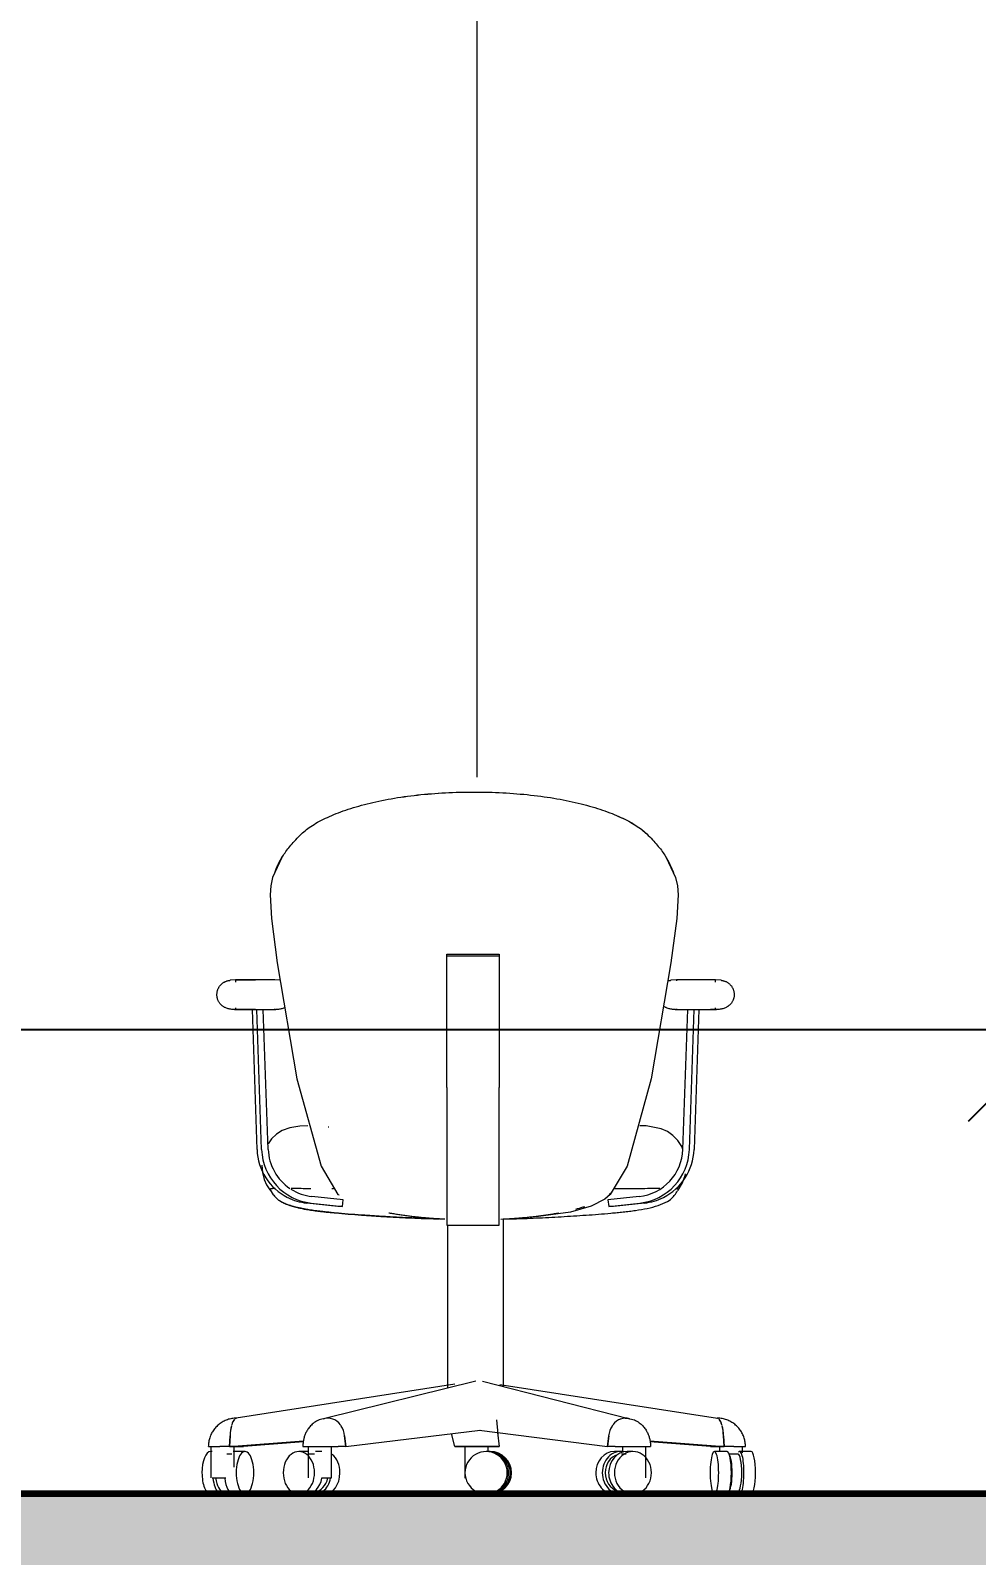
# Model space of a CAD drawing. Header units: millimetres. Extents: x -35190 to 411743, y -233114 to 23872.
# Drawn here: x 116053 to 117215, y -216611 to -214736 of the extents above; entities that cross this region are included whole.
import ezdxf

# ---------------------------------------------------------------- set-up
doc = ezdxf.new("R2010")
doc.units = ezdxf.units.MM
doc.linetypes.add('Centre', pattern=[31.75, 6.35, -4.7625, 15.875, -4.7625])
for name, color, linetype, lineweight in [('A-ANNO-DIMS', 211, 'Continuous', 9), ('A-DETL-GENF', 92, 'Continuous', 18), ('A-DETL-THIN', 151, 'Continuous', 18), ('A-FLOR-LEVL', 51, 'Continuous', 18), ('A-WALL', 113, 'Continuous', 18), ('G-IMPT', 8, 'Continuous', 18), ('I-FURN', 30, 'Continuous', 18)]:
    doc.layers.add(name, color=color, linetype=linetype, lineweight=lineweight)
doc.styles.add('Arial_3', font='arial.ttf', dxfattribs={"width": 0.8, "height": 375})
doc.dimstyles.new('main_4_5mm', dxfattribs={"dimscale": 304.8, "dimtxt": 382.597275, "dimasz": 0.738189, "dimexe": 0.590551, "dimexo": 0.0625, "dimgap": 0.024606, "dimtad": 1, "dimdec": 0, "dimzin": 0, "dimdsep": 46, "dimtxsty": 'Arial_3', "dimblk1": 'OBLIQUE', "dimblk2": 'OBLIQUE', "dimsah": 1, "dimcen": 0.09, "dimdle": 0.590551, "dimazin": 0, "dimtfac": 1, "dimtdec": 4, "dimtix": 1, "dimtmove": 0, "dimatfit": 3, "dimfxl": 0.590551, "dimfxlon": 1, "dimtvp": 1, "dimtolj": 1, "dimtzin": 0, "dimarcsym": 2})

# ---------------------------------------------------------------- blocks, each defined once
blk = doc.blocks.new('Steelcase Turnstone - A La Carte - Seating - Task Chair - Modified Round Back-554149-Section 3')
at = {"layer": 'G-IMPT'}
for p in [(-1237.6, 4568.9), (-1238.2, 4568.4)]:
    blk.add_line(p, (-1238.6, 4568), dxfattribs=at)
at = {"layer": 'G-IMPT', "flags": 128}
for points in [[(-1640.6, 4982.8), (-1652.1, 4958.1), (-1654.3, 4948), (-1655.2, 4936.8), (-1653.6, 4907.6), (-1646.4, 4853.1), (-1622.2, 4710.4), (-1592.4, 4603.3), (-1571.8, 4568.2), (-1570.3, 4568)], [(-1168.3, 4982.8), (-1156.8, 4958.1), (-1154.6, 4948), (-1153.7, 4936.8), (-1155.3, 4907.6), (-1162.5, 4853.1), (-1186.7, 4710.4), (-1216.5, 4603.3), (-1237.1, 4568.2), (-1243.9, 4562.4), (-1260.4, 4553.9), (-1286.1, 4546.7), (-1325.1, 4541.2), (-1346.8, 4539.2)]]:
    blk.add_lwpolyline(points, dxfattribs=at)
at = {"layer": 'G-IMPT'}
for points, knots in [([(-1616.7, 5011.6), (-1613, 5015.2), (-1603.9, 5022.3), (-1585.4, 5032.2), (-1562.8, 5041.2), (-1536.4, 5049), (-1506.7, 5055.3), (-1463.5, 5061.4), (-1416.3, 5063.8), (-1369.1, 5062.6), (-1334.6, 5059.8), (-1302.2, 5055.3), (-1272.5, 5049), (-1246.1, 5041.2), (-1223.5, 5032.2), (-1205, 5022.3), (-1195.9, 5015.2), (-1192.2, 5011.6)], [0, 0, 0, 0, 0.0625, 0.125, 0.1875, 0.25, 0.3125, 0.375, 0.5, 0.5625, 0.625, 0.6875, 0.75, 0.8125, 0.875, 0.9375, 1, 1, 1, 1]), ([(-1616.7, 5011.6), (-1613, 5015.2), (-1603.9, 5022.3), (-1585.4, 5032.2), (-1562.8, 5041.2), (-1536.4, 5049), (-1506.7, 5055.3), (-1474.3, 5059.8), (-1439.8, 5062.6), (-1404.5, 5063.5), (-1369.1, 5062.6), (-1334.6, 5059.8), (-1302.2, 5055.3), (-1272.5, 5049), (-1246.1, 5041.2), (-1215.9, 5029.2), (-1199.6, 5018.8), (-1192.2, 5011.6)], [0, 0, 0, 0, 0.0625, 0.125, 0.1875, 0.25, 0.3125, 0.375, 0.4375, 0.5, 0.5625, 0.625, 0.6875, 0.75, 0.8125, 0.875, 1, 1, 1, 1]), ([(-1649.4, 4963.8), (-1648.8, 4965.5), (-1647.6, 4968.9), (-1644.5, 4976), (-1639.3, 4985.4), (-1630.2, 4997.7), (-1621.7, 5006.8), (-1616.7, 5011.6)], [0.8333333, 0.8333333, 0.8333333, 0.8333333, 0.8541667, 0.875, 0.9166667, 0.9583333, 1, 1, 1, 1]), ([(-1440.3, 4537.8), (-1443, 4537.9), (-1450.1, 4538.3), (-1460.2, 4539), (-1468.3, 4539.8), (-1474.3, 4540.4), (-1478.6, 4540.9), (-1482.2, 4541.3), (-1485.1, 4541.7), (-1488.2, 4542.1), (-1492.2, 4542.6), (-1497.1, 4543.4), (-1502.8, 4544.3), (-1506.9, 4545.1), (-1509.1, 4545.5), (-1509.4, 4545.5)], [0.5433549, 0.5433549, 0.5433549, 0.5433549, 0.5535714, 0.5714286, 0.5892857, 0.6071429, 0.625, 0.6339286, 0.6428571, 0.6517857, 0.6607143, 0.6785714, 0.6964286, 0.7142857, 0.7177775, 0.7177775, 0.7177775, 0.7177775]), ([(-1440.3, 4537.8), (-1443, 4537.9), (-1450.1, 4538.3), (-1460.2, 4539), (-1468.3, 4539.8), (-1474.3, 4540.4), (-1478.6, 4540.9), (-1482.2, 4541.3), (-1485.1, 4541.7), (-1488.2, 4542.1), (-1492.2, 4542.6), (-1497.1, 4543.4), (-1502.8, 4544.3), (-1506.9, 4545.1), (-1509.1, 4545.5), (-1509.4, 4545.5)], [0.5433549, 0.5433549, 0.5433549, 0.5433549, 0.5535714, 0.5714286, 0.5892857, 0.6071429, 0.625, 0.6339286, 0.6428571, 0.6517857, 0.6607143, 0.6785714, 0.6964286, 0.7142857, 0.7177775, 0.7177775, 0.7177775, 0.7177775]), ([(-1300.5, 4545.3), (-1302.4, 4545), (-1306.1, 4544.3), (-1311.8, 4543.4), (-1316.8, 4542.6), (-1320.7, 4542.1), (-1323.8, 4541.7), (-1326.8, 4541.3), (-1330.3, 4540.9), (-1334.6, 4540.4), (-1340.6, 4539.8), (-1348.7, 4539), (-1359.5, 4538.2), (-1367.7, 4537.8), (-1371.4, 4537.6)], [0.2857143, 0.2857143, 0.2857143, 0.2857143, 0.3035714, 0.3214286, 0.3392857, 0.3482143, 0.3571429, 0.3660714, 0.375, 0.3928571, 0.4107143, 0.4285714, 0.4464286, 0.4601482, 0.4601482, 0.4601482, 0.4601482]), ([(-1300.5, 4545.3), (-1302.4, 4545), (-1306.1, 4544.3), (-1311.8, 4543.4), (-1316.8, 4542.6), (-1320.7, 4542.1), (-1323.8, 4541.7), (-1326.8, 4541.3), (-1330.3, 4540.9), (-1334.6, 4540.4), (-1340.6, 4539.8), (-1348.7, 4539), (-1359.5, 4538.2), (-1367.7, 4537.8), (-1371.4, 4537.6)], [0.2857143, 0.2857143, 0.2857143, 0.2857143, 0.3035714, 0.3214286, 0.3392857, 0.3482143, 0.3571429, 0.3660714, 0.375, 0.3928571, 0.4107143, 0.4285714, 0.4464286, 0.4601482, 0.4601482, 0.4601482, 0.4601482]), ([(-1268.6, 4553.2), (-1269.3, 4553), (-1273, 4551.8), (-1276.8, 4550.8), (-1280, 4549.9)], [0.16905455, 0.16905455, 0.16905455, 0.16905455, 0.17857143, 0.21428571, 0.21428571, 0.21428571, 0.21428571]), ([(-1268.6, 4553.2), (-1269.3, 4553), (-1273, 4551.8), (-1276.8, 4550.8), (-1280, 4549.9)], [0.16905455, 0.16905455, 0.16905455, 0.16905455, 0.17857143, 0.21428571, 0.21428571, 0.21428571, 0.21428571])]:
    blk.add_open_spline(points, degree=3, knots=knots, dxfattribs=at)
for points in [[(-1649.4, 4963.8), (-1648.3, 4967.2), (-1645.6, 4974.1), (-1639.3, 4985.4), (-1630.2, 4997.7), (-1621.7, 5006.8), (-1616.7, 5011.6)], [(-1192.2, 5011.6), (-1187.2, 5006.8), (-1178.8, 4997.7), (-1169.6, 4985.4), (-1163.4, 4974.1), (-1160.6, 4967.2), (-1159.5, 4963.8)], [(-1192.2, 5011.6), (-1187.2, 5006.8), (-1178.8, 4997.7), (-1169.6, 4985.4), (-1163.4, 4974.1), (-1160.6, 4967.2), (-1159.5, 4963.8)], [(-1236.7, 4570), (-1237.3, 4569.2), (-1238, 4568.5), (-1238.6, 4568)], [(-1237, 4569.6), (-1237.5, 4569), (-1238.1, 4568.4), (-1238.6, 4568)]]:
    blk.add_open_spline(points, degree=3, dxfattribs=at)
blk = doc.blocks.new('Steelcase Turnstone - A La Carte - Seating - Task Chair - Seat-554147-Section 3')
at = {"layer": 'G-IMPT'}
blk.add_line((-1583.7, 4651.5), (-1583.1, 4651.5), dxfattribs=at)
at = {"layer": 'G-IMPT', "flags": 128}
for points in [[(-1608.6, 4652.9), (-1618.8, 4652.5), (-1631, 4650.3), (-1640.2, 4646.8), (-1647.3, 4642.3), (-1653.3, 4636.6), (-1657.7, 4630.4)], [(-1147.9, 4623.8), (-1149.3, 4627.2), (-1154.1, 4634.8), (-1160.1, 4641), (-1166.8, 4645.7), (-1174.4, 4649.2), (-1193.1, 4652.8), (-1200.6, 4652.8)], [(-1665.3, 4604.2), (-1664.6, 4595.4), (-1662.4, 4586.9), (-1659.5, 4580.3), (-1655.3, 4573.9), (-1655.1, 4573.6)], [(-1153.8, 4573.6), (-1148.3, 4582.5), (-1145, 4591.8), (-1144.7, 4593.7)], [(-1655.3, 4574.2), (-1655.2, 4574), (-1654, 4572), (-1651.2, 4567.9)], [(-1653.6, 4572.8), (-1653.6, 4572.8), (-1654, 4572.9), (-1654.7, 4573.2)]]:
    blk.add_lwpolyline(points, dxfattribs=at)
at = {"layer": 'G-IMPT'}
for points, knots in [([(-1649, 4575.5), (-1649.3, 4575.5), (-1651.2, 4575.5), (-1653.4, 4575.4), (-1654.9, 4575.1), (-1655.4, 4574.6), (-1655.4, 4574), (-1655, 4573.5), (-1654.7, 4573.2), (-1654.7, 4573.2), (-1654.6, 4573.2)], [0.4472916, 0.4472916, 0.4472916, 0.4472916, 0.4615385, 0.5384615, 0.5769231, 0.6153846, 0.6538462, 0.6923077, 0.7307692, 0.7692308, 0.7692308, 0.7692308, 0.7692308]), ([(-1642.2, 4559.6), (-1642.3, 4559.7), (-1642.5, 4559.9), (-1642.9, 4560.1), (-1643.2, 4560.3), (-1643.8, 4560.7), (-1644.3, 4561.1), (-1644.7, 4561.4)], [0, 0, 0, 0, 0.125, 0.25, 0.375, 0.5, 1, 1, 1, 1]), ([(-1446.9, 4538.3), (-1448.1, 4538.3), (-1454.3, 4538.5), (-1465.6, 4538.8), (-1480.9, 4539.4), (-1496.2, 4540.1), (-1508.9, 4540.8), (-1519.2, 4541.4), (-1526.8, 4541.9), (-1534.6, 4542.4), (-1545.6, 4543.1), (-1559.5, 4544.1), (-1572.5, 4545.3), (-1581.7, 4546.2), (-1587.8, 4546.9), (-1593.1, 4547.5), (-1599.3, 4548.3), (-1605.7, 4549.2), (-1610.8, 4550.1), (-1614.5, 4550.8), (-1617.2, 4551.3), (-1619.6, 4551.8), (-1622.3, 4552.4), (-1625.1, 4553.1), (-1627.4, 4553.7), (-1629.4, 4554.3), (-1631, 4554.8), (-1632.6, 4555.3), (-1634.7, 4556.1), (-1637.2, 4557.1), (-1639.9, 4558.3), (-1641.5, 4559.2), (-1642.2, 4559.6)], [0.1157042, 0.1157042, 0.1157042, 0.1157042, 0.125, 0.1666667, 0.2083333, 0.25, 0.2916667, 0.3125, 0.3333333, 0.3541667, 0.375, 0.4166667, 0.4583333, 0.4791667, 0.5, 0.5208333, 0.5416667, 0.5833333, 0.625, 0.6458333, 0.6666667, 0.6875, 0.7083333, 0.75, 0.7916667, 0.8125, 0.8333333, 0.8541667, 0.875, 0.9166667, 0.9583333, 1, 1, 1, 1]), ([(-1641.7, 4559.6), (-1640.9, 4559.2), (-1639.2, 4558.3), (-1636.6, 4557.1), (-1634.3, 4556.1), (-1632.3, 4555.4), (-1630.8, 4554.8), (-1629.3, 4554.4), (-1627.5, 4553.8), (-1625.2, 4553.2), (-1622.4, 4552.5), (-1619.7, 4551.8), (-1617.2, 4551.3), (-1614.5, 4550.7), (-1610.9, 4550), (-1605.8, 4549.2), (-1599.5, 4548.2), (-1593.2, 4547.5), (-1587.8, 4546.9), (-1581.6, 4546.3), (-1572.3, 4545.4), (-1559.2, 4544.2), (-1545.4, 4543.2), (-1534.5, 4542.4), (-1526.8, 4541.9), (-1519.2, 4541.4), (-1509, 4540.8), (-1496.3, 4540.1), (-1480.9, 4539.4), (-1465.6, 4538.8), (-1454.3, 4538.5), (-1448.1, 4538.3), (-1447, 4538.3)], [0, 0, 0, 0, 0.0416667, 0.0833333, 0.125, 0.1458333, 0.1666667, 0.1875, 0.2083333, 0.25, 0.2916667, 0.3125, 0.3333333, 0.3541667, 0.375, 0.4166667, 0.4583333, 0.4791667, 0.5, 0.5208333, 0.5416667, 0.5833333, 0.625, 0.6458333, 0.6666667, 0.6875, 0.7083333, 0.75, 0.7916667, 0.8333333, 0.875, 0.8842665, 0.8842665, 0.8842665, 0.8842665]), ([(-1605, 4575.4), (-1606.2, 4575.4), (-1611.5, 4575.4), (-1620.2, 4575.5), (-1626.2, 4575.5), (-1629.1, 4575.5)], [0.0554914, 0.0554914, 0.0554914, 0.0554914, 0.0769231, 0.1538462, 0.2307692, 0.2307692, 0.2307692, 0.2307692]), ([(-1367.6, 4538.2), (-1359.5, 4538.3), (-1341.1, 4538.8), (-1312.8, 4540.1), (-1287.2, 4541.6), (-1266.9, 4542.9), (-1251.6, 4544), (-1239, 4545.1), (-1228.8, 4546.1), (-1221.2, 4546.8), (-1213.6, 4547.7), (-1203.5, 4549), (-1191.4, 4551.1), (-1178.2, 4554.6), (-1170.3, 4557.8), (-1166.7, 4559.7)], [0.1505805, 0.1505805, 0.1505805, 0.1505805, 0.25, 0.375, 0.5, 0.5625, 0.625, 0.6875, 0.71875, 0.75, 0.78125, 0.8125, 0.875, 0.9375, 1, 1, 1, 1]), ([(-1213.6, 4575.4), (-1215.4, 4575.4), (-1218.9, 4575.4), (-1224.2, 4575.4), (-1228.3, 4575.4), (-1230.7, 4575.4), (-1231.3, 4575.4)], [0, 0, 0, 0, 0.1666667, 0.3333333, 0.5, 0.5560851, 0.5560851, 0.5560851, 0.5560851]), ([(-1176.2, 4575.5), (-1179, 4575.5), (-1185.4, 4575.5), (-1197.6, 4575.4), (-1207.8, 4575.4), (-1213.6, 4575.4)], [0.7398378, 0.7398378, 0.7398378, 0.7398378, 0.8181818, 0.9090909, 1, 1, 1, 1])]:
    blk.add_open_spline(points, degree=3, knots=knots, dxfattribs=at)
for points in [[(-1654.2, 4572.5), (-1654.1, 4572.2), (-1653.5, 4571.3), (-1652, 4568.9), (-1649.4, 4565.7), (-1646.5, 4562.9), (-1644.7, 4561.4)], [(-1644.7, 4561.4), (-1644.2, 4561.1), (-1643.2, 4560.5), (-1642.2, 4559.9), (-1641.7, 4559.6)], [(-1577.4, 4575.4), (-1578, 4575.4), (-1578.7, 4575.4), (-1579.4, 4575.4)], [(-1166.7, 4559.7), (-1164.1, 4561.5), (-1160, 4564.9), (-1156.8, 4568.9), (-1155.2, 4571.8), (-1154.7, 4572.6), (-1154.5, 4572.8)], [(-1154.2, 4573.2), (-1154.1, 4573.2), (-1153.8, 4573.5), (-1153.4, 4574.2), (-1153.6, 4574.9), (-1154.6, 4575.3), (-1155.8, 4575.4), (-1156.5, 4575.4)]]:
    blk.add_open_spline(points, degree=3, dxfattribs=at)
blk = doc.blocks.new('Steelcase Turnstone - A La Carte - Seating - Task Chair - Modified Round Back-V23-Section 3')
at = {"layer": 'I-FURN'}
for p, q in [((34545.5, 4861.9), (34545.5, 4863.8)), ((34545.5, 4863.8), (34609.7, 4863.8)), ((34545.5, 4756.3), (34545.5, 4861.9)), ((34545.5, 4861.9), (34609.7, 4861.9)), ((34609.7, 4863.8), (34609.7, 4861.9)), ((34609.7, 4861.9), (34609.7, 4756.3)), ((34285.7, 4832.3), (34279, 4831.7)), ((34285.7, 4832.3), (34310.5, 4832.3)), ((34285.7, 4832.3), (34285.7, 4829.4)), ((34310.5, 4832.3), (34285.7, 4832.3)), ((34334, 4832.3), (34310.5, 4832.3)), ((34333.9, 4832.3), (34334, 4832.3)), ((34340.2, 4831.7), (34334, 4832.3)), ((34827.5, 4832.3), (34820.8, 4831.7)), ((34827.6, 4832.3), (34827.5, 4832.3)), ((34827.5, 4832.3), (34827.5, 4831)), ((34851, 4832.3), (34827.5, 4832.3)), ((34842.3, 4832.3), (34841.2, 4832.3)), ((34875.8, 4832.3), (34851, 4832.3)), ((34875.8, 4832.3), (34851, 4832.3)), ((34882.5, 4831.7), (34875.8, 4832.3)), ((34875.8, 4829.4), (34875.8, 4832.3)), ((34285.7, 4798), (34285.7, 4795.7)), ((34310.5, 4795.7), (34285.7, 4795.7)), ((34285.7, 4795.7), (34310.5, 4795.7)), ((34306.1, 4795.7), (34312.1, 4623.5)), ((34310.5, 4795.7), (34334, 4795.7)), ((34317.8, 4623.5), (34311.8, 4795.7)), ((34325.9, 4623.8), (34319.9, 4795.7)), ((34334, 4795.7), (34333.9, 4795.7)), ((34334, 4795.7), (34334, 4796.7)), ((34827.5, 4796.7), (34827.5, 4795.7)), ((34827.5, 4795.7), (34827.6, 4795.7)), ((34827.5, 4795.7), (34851, 4795.7)), ((34835.5, 4623.8), (34841.5, 4795.7)), ((34841.2, 4795.7), (34842.3, 4795.7)), ((34843.6, 4623.5), (34849.6, 4795.7)), ((34855.3, 4795.7), (34849.3, 4623.5)), ((34873.3, 4795.7), (34875.8, 4795.7)), ((34873.3, 4795.7), (34875.8, 4795.7)), ((34875.8, 4795.7), (34875.8, 4798)), ((34545.5, 4699.9), (34545.5, 4756.3)), ((34609.7, 4756.3), (34609.7, 4699.9)), ((34545.5, 4699.9), (34545.5, 4584)), ((34609.7, 4584), (34609.7, 4699.9)), ((34545.5, 4584), (34545.5, 4530.5)), ((34609.7, 4530.5), (34609.7, 4584)), ((34411.4, 4553.7), (34373.2, 4557.7)), ((34378.9, 4557.7), (34417.1, 4553.7)), ((34417.9, 4561.8), (34379.7, 4565.8)), ((34417.1, 4553.7), (34417.9, 4561.8)), ((34781.7, 4565.8), (34743.5, 4561.8)), ((34743.5, 4561.8), (34744.4, 4553.7)), ((34744.4, 4553.7), (34782.6, 4557.7)), ((34788.3, 4557.7), (34750.1, 4553.7)), ((34417.1, 4553.7), (34411.4, 4553.7)), ((34615.2, 4332.2), (34615.2, 4538.3)), ((34750.1, 4553.7), (34744.4, 4553.7)), ((34545.5, 4530.5), (34609.7, 4530.5)), ((34546.4, 4530.5), (34546.4, 4330)), ((34555.3, 4335.1), (34286.5, 4293.2)), ((34581.2, 4338.7), (34395.5, 4292.7)), ((34589.4, 4338.6), (34768.9, 4292.7)), ((34610.6, 4334.6), (34878.2, 4293.2)), ((34421.4, 4258.2), (34586.5, 4278.6)), ((34585, 4278.4), (34742.7, 4258.2)), ((34606.3, 4291.3), (34608.1, 4273.4)), ((34252.4, 4258.2), (34266.3, 4258.2)), ((34255.4, 4258.2), (34255.4, 4219.8)), ((34278.4, 4258.2), (34266.3, 4258.2)), ((34278.4, 4258.2), (34279.1, 4271.6)), ((34279.1, 4271.6), (34278.4, 4258.2)), ((34278.4, 4258.2), (34369.4, 4265.3)), ((34295.4, 4258.2), (34278.4, 4258.2)), ((34278.4, 4258.2), (34295.4, 4258.2)), ((34283.9, 4232.8), (34283.9, 4258.2)), ((34369.2, 4264), (34295.4, 4258.2)), ((34368.5, 4258.2), (34411.9, 4258.2)), ((34375.2, 4258.2), (34375.2, 4219.8)), ((34403.7, 4219.8), (34403.7, 4258.2)), ((34421.4, 4258.2), (34411.9, 4258.2)), ((34421.4, 4258.2), (34419.8, 4271.6)), ((34419.8, 4271.6), (34421.4, 4258.2)), ((34555.4, 4258.2), (34551.3, 4274.2)), ((34609.6, 4258.2), (34555.4, 4258.2)), ((34555.4, 4258.2), (34609.6, 4258.2)), ((34567.7, 4258.2), (34567.7, 4219.8)), ((34596.2, 4251.8), (34596.2, 4258.2)), ((34607.9, 4275.4), (34609.6, 4258.2)), ((34744.4, 4271.6), (34742.7, 4258.2)), ((34742.7, 4258.2), (34744.4, 4271.6)), ((34752.2, 4258.2), (34742.7, 4258.2)), ((34752.2, 4258.2), (34795.8, 4258.2)), ((34761.5, 4258.2), (34761.5, 4251)), ((34790, 4219.8), (34790, 4258.2)), ((34794.8, 4265.3), (34886.1, 4258.2)), ((34869.5, 4258.2), (34795.1, 4264)), ((34886.1, 4258.2), (34869.5, 4258.2)), ((34869.5, 4258.2), (34886.1, 4258.2)), ((34880.5, 4258.2), (34880.5, 4251.8)), ((34885.5, 4271.6), (34886.1, 4258.2)), ((34886.1, 4258.2), (34885.5, 4271.6)), ((34898.3, 4258.2), (34886.1, 4258.2)), ((34898.3, 4258.2), (34912.3, 4258.2)), ((34909, 4250.8), (34909, 4258.2)), ((34257, 4252.1), (34255.3, 4252.1)), ((34281.4, 4248.9), (34275.2, 4248.9)), ((34297.4, 4252.1), (34282.9, 4252.1)), ((34373.4, 4252.1), (34363.6, 4252.1)), ((34383, 4248.9), (34374.8, 4248.9)), ((34391.7, 4252.1), (34384, 4252.1)), ((34595.5, 4252.1), (34593.7, 4252.1)), ((34598.9, 4252.1), (34597.3, 4252.1)), ((34759.2, 4252.1), (34751.3, 4252.1)), ((34765.9, 4248.9), (34760, 4248.9)), ((34774.2, 4252.1), (34767, 4252.1)), ((34889.9, 4252.1), (34874.3, 4252.1)), ((34903.3, 4248.9), (34891.5, 4248.9)), ((34919.6, 4252.1), (34905.4, 4252.1)), ((34257, 4219.8), (34273.7, 4219.8)), ((34391.6, 4219.8), (34403.7, 4219.8)), ((34567.7, 4219.8), (34568.2, 4219.8)), ((34270.4, 4203.2), (34281.4, 4203.2)), ((34374.8, 4203.2), (34383, 4203.2)), ((34760, 4203.2), (34765.9, 4203.2)), ((34891.5, 4203.2), (34903.3, 4203.2))]:
    blk.add_line(p, q, dxfattribs=at)
at = {"layer": 'I-FURN', "flags": 128}
for points in [[(34273.7, 4797.8), (34273, 4798.1), (34272.4, 4798.4), (34271.8, 4798.7), (34271.2, 4799.1), (34270.6, 4799.5), (34270, 4799.9), (34269.5, 4800.3), (34268.9, 4800.8), (34268.4, 4801.2), (34267.9, 4801.7), (34267.4, 4802.2), (34266.9, 4802.8), (34266.5, 4803.3), (34266.1, 4803.9), (34265.7, 4804.5), (34265.3, 4805.1), (34265, 4805.7), (34264.6, 4806.3), (34264.3, 4807), (34264.1, 4807.6), (34263.8, 4808.3), (34263.6, 4809), (34263.4, 4809.6), (34263.3, 4810.3), (34263.1, 4811), (34263, 4811.7), (34262.9, 4812.4), (34262.9, 4813.1), (34262.9, 4813.8), (34262.9, 4814.5), (34262.9, 4815.2), (34263, 4815.9), (34263, 4816.6), (34263.2, 4817.3), (34263.3, 4818), (34263.5, 4818.7), (34263.7, 4819.4), (34263.9, 4820.1), (34264.2, 4820.7), (34264.4, 4821.4), (34264.7, 4822), (34265.1, 4822.6), (34265.4, 4823.2), (34265.8, 4823.8), (34266.2, 4824.4), (34266.6, 4825), (34267.1, 4825.5), (34267.5, 4826.1), (34268, 4826.6), (34268.5, 4827.1), (34269.1, 4827.5), (34269.6, 4828), (34270.2, 4828.4), (34270.8, 4828.8), (34271.4, 4829.2), (34272, 4829.5), (34272.6, 4829.9), (34273.2, 4830.2), (34273.9, 4830.4), (34274.5, 4830.7), (34275.2, 4830.9), (34275.9, 4831.1), (34276.6, 4831.3), (34277.3, 4831.4), (34278, 4831.5), (34278.7, 4831.6), (34279, 4831.7)], [(34817, 4830.9), (34817.7, 4831.1), (34818.4, 4831.3), (34819.1, 4831.4), (34819.7, 4831.5), (34820.4, 4831.6), (34820.8, 4831.7)], [(34882.5, 4831.7), (34883.2, 4831.6), (34883.9, 4831.5), (34884.6, 4831.4), (34885.2, 4831.2), (34885.9, 4831), (34886.6, 4830.8), (34887.3, 4830.6), (34887.9, 4830.3), (34888.6, 4830), (34889.2, 4829.7), (34889.8, 4829.3), (34890.4, 4829), (34891, 4828.6), (34891.6, 4828.2), (34892.1, 4827.7), (34892.7, 4827.3), (34893.2, 4826.8), (34893.7, 4826.3), (34894.2, 4825.8), (34894.6, 4825.2), (34895.1, 4824.7), (34895.5, 4824.1), (34895.9, 4823.5), (34896.2, 4822.9), (34896.6, 4822.3), (34896.9, 4821.7), (34897.2, 4821), (34897.4, 4820.4), (34897.7, 4819.7), (34897.9, 4819), (34898.1, 4818.3), (34898.2, 4817.6), (34898.3, 4816.9), (34898.4, 4816.3), (34898.5, 4815.5), (34898.6, 4814.8), (34898.6, 4814.1), (34898.6, 4813.4), (34898.5, 4812.7), (34898.5, 4812), (34898.4, 4811.3), (34898.2, 4810.6), (34898.1, 4809.9), (34897.9, 4809.3), (34897.7, 4808.6), (34897.5, 4807.9), (34897.2, 4807.3), (34896.9, 4806.6), (34896.6, 4806), (34896.3, 4805.4), (34895.9, 4804.7), (34895.5, 4804.2), (34895.1, 4803.6), (34894.7, 4803), (34894.2, 4802.5), (34893.8, 4802), (34893.3, 4801.5), (34892.8, 4801), (34892.2, 4800.5), (34891.7, 4800.1), (34891.1, 4799.6), (34890.5, 4799.3), (34889.9, 4798.9), (34889.3, 4798.5), (34888.7, 4798.2), (34888, 4797.9), (34887.8, 4797.8)], [(34284.4, 4795.6), (34283.3, 4795.7), (34282.2, 4795.7), (34281.1, 4795.8), (34280, 4796), (34278.9, 4796.2), (34277.8, 4796.4), (34276.7, 4796.7), (34275.7, 4797), (34274.6, 4797.4), (34273.7, 4797.8)], [(34291.8, 4795.6), (34290.4, 4795.6), (34288.2, 4795.6), (34286.5, 4795.6), (34285.3, 4795.6), (34284.6, 4795.6), (34284.4, 4795.6)], [(34284.4, 4795.6), (34284.7, 4795.6), (34285.4, 4795.6), (34286.7, 4795.6), (34288.5, 4795.6), (34290.8, 4795.6), (34293.6, 4795.6), (34296.8, 4795.6), (34300.6, 4795.6), (34304.9, 4795.6), (34309.3, 4795.6)], [(34309.3, 4795.6), (34309.6, 4795.6), (34309.8, 4795.6), (34310, 4795.6), (34310.3, 4795.6), (34310.6, 4795.6), (34310.9, 4795.6), (34311.3, 4795.6), (34311.6, 4795.6), (34312, 4795.6), (34312.3, 4795.6), (34312.7, 4795.6), (34313.1, 4795.6), (34313.6, 4795.6), (34314, 4795.6), (34314.4, 4795.6), (34314.9, 4795.6), (34315.4, 4795.6), (34315.9, 4795.6), (34316.3, 4795.6), (34316.8, 4795.6), (34317.3, 4795.6), (34317.9, 4795.6), (34318.4, 4795.6), (34318.9, 4795.6), (34319.4, 4795.6), (34320, 4795.6), (34320.5, 4795.6), (34321, 4795.6), (34321.6, 4795.6), (34322.1, 4795.6), (34322.7, 4795.6), (34323.2, 4795.6), (34323.7, 4795.6), (34324.3, 4795.6), (34324.8, 4795.6), (34325.3, 4795.6), (34325.8, 4795.6), (34326.3, 4795.6), (34326.8, 4795.6), (34327.3, 4795.6), (34327.8, 4795.6), (34328.3, 4795.6), (34328.8, 4795.6), (34329.2, 4795.6), (34329.7, 4795.6), (34330.1, 4795.6), (34330.5, 4795.6), (34330.9, 4795.6), (34331.3, 4795.6), (34331.7, 4795.6), (34332, 4795.6), (34332.4, 4795.6), (34332.7, 4795.6), (34333, 4795.6), (34333.3, 4795.6), (34333.6, 4795.6), (34333.8, 4795.6), (34334, 4795.6), (34334.2, 4795.6), (34334.4, 4795.6), (34334.6, 4795.6), (34334.8, 4795.6), (34334.9, 4795.6), (34335, 4795.6), (34335.1, 4795.6), (34335.2, 4795.6), (34335.2, 4795.6), (34335.2, 4795.6), (34335.2, 4795.6)], [(34319.1, 4795.6), (34326.1, 4795.6), (34335.1, 4795.6)], [(34335.2, 4795.6), (34335.2, 4795.6), (34335.2, 4795.6), (34335.1, 4795.6), (34335.1, 4795.6)], [(34346, 4797.8), (34344.9, 4797.4), (34343.9, 4797), (34342.8, 4796.7), (34341.7, 4796.4), (34340.7, 4796.2), (34339.6, 4796), (34338.5, 4795.8), (34337.4, 4795.7), (34336.2, 4795.7), (34335.2, 4795.6)], [(34815.5, 4797.8), (34814.8, 4798.1), (34814.2, 4798.4), (34813.6, 4798.7), (34813, 4799.1), (34812.4, 4799.5)], [(34826.2, 4795.6), (34825.1, 4795.7), (34824, 4795.7), (34822.9, 4795.8), (34821.8, 4796), (34820.7, 4796.2), (34819.6, 4796.4), (34818.5, 4796.7), (34817.5, 4797), (34816.4, 4797.4), (34815.5, 4797.8)], [(34826.3, 4795.6), (34826.3, 4795.6), (34826.2, 4795.6), (34826.2, 4795.6)], [(34826.2, 4795.6), (34826.2, 4795.6), (34826.3, 4795.6), (34826.3, 4795.6), (34826.4, 4795.6), (34826.5, 4795.6), (34826.6, 4795.6), (34826.7, 4795.6), (34826.9, 4795.6), (34827.1, 4795.6), (34827.3, 4795.6), (34827.5, 4795.6), (34827.7, 4795.6), (34828, 4795.6), (34828.3, 4795.6), (34828.6, 4795.6), (34828.9, 4795.6), (34829.2, 4795.6), (34829.6, 4795.6), (34829.9, 4795.6), (34830.3, 4795.6), (34830.7, 4795.6), (34831.1, 4795.6), (34831.5, 4795.6), (34832, 4795.6), (34832.4, 4795.6), (34832.9, 4795.6), (34833.3, 4795.6), (34833.8, 4795.6), (34834.3, 4795.6), (34834.8, 4795.6), (34835.3, 4795.6), (34835.8, 4795.6), (34836.3, 4795.6), (34836.9, 4795.6), (34837.4, 4795.6), (34837.9, 4795.6), (34838.5, 4795.6), (34839, 4795.6), (34839.5, 4795.6), (34840.1, 4795.6), (34840.6, 4795.6), (34841.2, 4795.6), (34841.7, 4795.6), (34842.2, 4795.6), (34842.7, 4795.6), (34843.3, 4795.6), (34843.8, 4795.6), (34844.3, 4795.6), (34844.8, 4795.6), (34845.3, 4795.6), (34845.8, 4795.6), (34846.3, 4795.6), (34846.7, 4795.6), (34847.2, 4795.6), (34847.6, 4795.6), (34848, 4795.6), (34848.5, 4795.6), (34848.9, 4795.6), (34849.2, 4795.6), (34849.6, 4795.6), (34850, 4795.6), (34850.3, 4795.6), (34850.6, 4795.6), (34850.9, 4795.6), (34851.2, 4795.6), (34851.5, 4795.6), (34851.7, 4795.6), (34852, 4795.6), (34852.1, 4795.6)], [(34826.3, 4795.6), (34837.6, 4795.6), (34842.4, 4795.6)], [(34852.1, 4795.6), (34856.8, 4795.6), (34861, 4795.6), (34864.8, 4795.6), (34868, 4795.6), (34870.8, 4795.6), (34873, 4795.6), (34874.8, 4795.6), (34876, 4795.6), (34876.8, 4795.6), (34877, 4795.6)], [(34877, 4795.6), (34876.8, 4795.6), (34876, 4795.6), (34874.7, 4795.6), (34872.9, 4795.6), (34870.7, 4795.6), (34869.6, 4795.6)], [(34887.8, 4797.8), (34886.7, 4797.4), (34885.7, 4797), (34884.6, 4796.7), (34883.5, 4796.4), (34882.4, 4796.2), (34881.4, 4796), (34880.3, 4795.8), (34879.1, 4795.7), (34878, 4795.7), (34877, 4795.6)], [(34286.9, 4293.2), (34285.5, 4293.2), (34284, 4293.1), (34282.6, 4292.9), (34281.2, 4292.7), (34279.8, 4292.5), (34278.4, 4292.1), (34277, 4291.8), (34275.7, 4291.3), (34274.3, 4290.8), (34273, 4290.3), (34271.7, 4289.7), (34270.5, 4289), (34269.2, 4288.3), (34268, 4287.5), (34266.9, 4286.7), (34265.8, 4285.9), (34264.7, 4285), (34263.6, 4284.1), (34262.6, 4283.1), (34261.7, 4282.1), (34260.7, 4281.1), (34259.9, 4280), (34259, 4278.9), (34258.2, 4277.8), (34257.5, 4276.6), (34256.8, 4275.4), (34256.2, 4274.2), (34255.6, 4273), (34255, 4271.7), (34254.5, 4270.5), (34254.1, 4269.2), (34253.7, 4267.9), (34253.3, 4266.6), (34253.1, 4265.3), (34252.8, 4263.9), (34252.6, 4262.6), (34252.5, 4261.2), (34252.4, 4259.9), (34252.3, 4258.5), (34252.3, 4258.2)], [(34399.5, 4293.2), (34397.6, 4293.2), (34395.7, 4293), (34393.8, 4292.6), (34391.9, 4292.2), (34390.2, 4291.7), (34388.5, 4291), (34386.8, 4290.3), (34385.3, 4289.5), (34383.9, 4288.6), (34382.5, 4287.7), (34381.3, 4286.8), (34380.1, 4285.8), (34379, 4284.8), (34378, 4283.8), (34377.1, 4282.7), (34376.2, 4281.7), (34375.4, 4280.7), (34374.7, 4279.6), (34374, 4278.6), (34373.4, 4277.5), (34372.8, 4276.5), (34372.3, 4275.5), (34371.8, 4274.4), (34371.4, 4273.4), (34371, 4272.4), (34370.6, 4271.4), (34370.3, 4270.4), (34370, 4269.4), (34369.7, 4268.4), (34369.5, 4267.4), (34369.3, 4266.4), (34369.1, 4265.4), (34368.9, 4264.4), (34368.8, 4263.4), (34368.7, 4262.4), (34368.6, 4261.4), (34368.5, 4260.4), (34368.5, 4259.4), (34368.4, 4258.4), (34368.4, 4258.2)], [(34764.7, 4293.2), (34766.7, 4293.2), (34768.6, 4293), (34770.5, 4292.6), (34772.4, 4292.2), (34774.2, 4291.6), (34775.9, 4291), (34777.5, 4290.2), (34779, 4289.4), (34780.5, 4288.6), (34781.8, 4287.6), (34783.1, 4286.7), (34784.2, 4285.7), (34785.3, 4284.7), (34786.3, 4283.7), (34787.2, 4282.6), (34788.1, 4281.6), (34788.9, 4280.6), (34789.6, 4279.5), (34790.3, 4278.5), (34790.9, 4277.4), (34791.4, 4276.4), (34792, 4275.4), (34792.4, 4274.4), (34792.9, 4273.3), (34793.3, 4272.3), (34793.6, 4271.3), (34794, 4270.3), (34794.3, 4269.3), (34794.5, 4268.3), (34794.8, 4267.3), (34795, 4266.3), (34795.2, 4265.3), (34795.3, 4264.3), (34795.5, 4263.3), (34795.6, 4262.4), (34795.7, 4261.4), (34795.7, 4260.4), (34795.8, 4259.4), (34795.8, 4258.4), (34795.8, 4258.2)], [(34912.4, 4258.2), (34912.4, 4259.5), (34912.3, 4260.9), (34912.2, 4262.2), (34912, 4263.6), (34911.8, 4264.9), (34911.5, 4266.2), (34911.2, 4267.5), (34910.8, 4268.8), (34910.3, 4270.1), (34909.9, 4271.4), (34909.3, 4272.7), (34908.7, 4273.9), (34908.1, 4275.1), (34907.4, 4276.3), (34906.7, 4277.5), (34905.9, 4278.6), (34905.1, 4279.7), (34904.2, 4280.8), (34903.3, 4281.9), (34902.4, 4282.9), (34901.4, 4283.8), (34900.3, 4284.8), (34899.3, 4285.7), (34898.1, 4286.5), (34897, 4287.3), (34895.8, 4288.1), (34894.6, 4288.8), (34893.3, 4289.5), (34892.1, 4290.1), (34890.8, 4290.7), (34889.4, 4291.2), (34888.1, 4291.6), (34886.7, 4292), (34885.3, 4292.4), (34883.9, 4292.7), (34882.5, 4292.9), (34881.1, 4293.1), (34879.7, 4293.2), (34878.2, 4293.2), (34877.8, 4293.2)]]:
    blk.add_lwpolyline(points, dxfattribs=at)
at = {"layer": 'I-FURN'}
for centre, major_axis, ratio, start_param, end_param in [((34380.3, 4625.9), (0, 68.5), 0.995378, 1.605703, 2.677836), ((34386, 4625.9), (0, 68.5), 0.995378, 1.605703, 3.036873), ((34386, 4625.9), (0, 60.4), 0.995378, 1.605703, 2.552475), ((34775.4, 4625.9), (0, 60.4), 0.995378, 3.246312, 4.677482), ((34775.4, 4625.9), (0, 68.5), 0.995378, 3.246312, 4.677482), ((34781.1, 4625.9), (0, 68.5), 0.995378, 3.605349, 4.677482), ((34380.3, 4625.9), (0, 68.5), 0.995378, 2.67908, 3.036873), ((34386, 4625.9), (0, 60.4), 0.995378, 2.577566, 3.036873), ((34781.1, 4625.9), (0, 68.5), 0.995378, 3.246312, 3.604105), ((34399.5, 4267.8), (0, 25.4), 0.807112, 5.455235, 6.537276), ((34764.7, 4267.8), (0, 25.4), 0.810913, 6.029028, 7.111069), ((34286.9, 4267.8), (0, 25.4), 0.312091, 0.868602, 1.422181), ((34286.9, 4267.8), (0, 25.4), 0.312091, 0.905037, 1.422181), ((34286.9, 4267.8), (0, 25.4), 0.312091, 0.311059, 0.826975), ((34286.9, 4267.8), (0, 25.4), 0.312091, 0.387892, 0.82795), ((34286.9, 4267.8), (0, 25.4), 0.312091, 6.153933, 6.530981), ((34286.9, 4267.8), (0, 25.4), 0.312091, 6.15078, 6.480282), ((34399.5, 4267.8), (0, 25.4), 0.807112, 0.197061, 0.284396), ((34399.5, 4267.8), (0, 25.4), 0.807112, 5.389149, 5.429863), ((34399.5, 4267.8), (0, 25.4), 0.807112, 4.861004, 5.378149), ((34764.7, 4267.8), (0, 25.4), 0.810913, 0.904969, 1.422114), ((34764.7, 4267.8), (0, 25.4), 0.810913, 0.853255, 0.893929), ((34764.7, 4267.8), (0, 25.4), 0.810913, 0.284396, 0.346893), ((34764.7, 4267.8), (0, 25.4), 0.810913, 5.998722, 6.078687), ((34877.8, 4267.8), (0, 25.4), 0.30594, 6.085564, 6.419512), ((34877.8, 4267.8), (0, 25.4), 0.30594, 6.035237, 6.412505), ((34877.8, 4267.8), (0, 25.4), 0.30594, 5.456277, 5.972193), ((34877.8, 4267.8), (0, 25.4), 0.30594, 5.455302, 5.895361), ((34877.8, 4267.8), (0, 25.4), 0.30594, 4.861071, 5.414651), ((34877.8, 4267.8), (0, 25.4), 0.30594, 4.861071, 5.378216), ((34255.3, 4226.1), (0, 26.1), 0.413908, 0, 1.570796), ((34297.4, 4226.1), (0, 26.1), 0.413908, 4.712389, 7.853982), ((34363.6, 4226.1), (0, 26.1), 0.73786, 4.712389, 7.853982), ((34373.4, 4226.1), (0, 26.1), 0.73786, 6.179929, 6.283185), ((34394.8, 4226.1), (0, 26.1), 0.73786, 4.712389, 5.759587), ((34593.7, 4226.1), (0, 26.1), 0.993669, 4.712389, 7.853982), ((34595.5, 4226.1), (0, 26.1), 0.993669, 4.712389, 6.318212), ((34597.3, 4226.1), (0, 26.1), 0.993669, 4.712389, 6.325257), ((34598.9, 4226.1), (0, 26.1), 0.993669, 4.712389, 6.283185), ((34751.3, 4226.1), (0, 26.1), 0.869931, 0, 1.570796), ((34759.2, 4226.1), (0, 26.1), 0.869931, 6.171032, 7.853982), ((34760, 4226.1), (0, 22.9), 0.869931, 0.261799, 1.570796), ((34767, 4226.1), (0, 26.1), 0.869931, 0, 1.570796), ((34774.2, 4226.1), (0, 26.1), 0.869931, 4.712389, 7.853982), ((34874.3, 4226.1), (0, 26.1), 0.200213, 4.712389, 7.853982), ((34889.9, 4226.1), (0, 26.1), 0.200213, 4.712389, 6.283185), ((34891.5, 4226.1), (0, 22.9), 0.200213, 4.712389, 6.021386), ((34903.3, 4226.1), (0, 22.9), 0.200213, 4.712389, 6.283185), ((34905.4, 4226.1), (0, 26.1), 0.200213, 4.712389, 6.544985), ((34919.6, 4226.1), (0, 26.1), 0.200213, 4.712389, 6.283185), ((34255.3, 4226.1), (0, 26.1), 0.413908, 1.570796, 3.141593), ((34270.4, 4226.1), (0, 22.9), 0.413908, 1.850002, 3.141593), ((34297.4, 4226.1), (0, 26.1), 0.413908, 1.570796, 4.712389), ((34363.6, 4226.1), (0, 26.1), 0.73786, 1.570796, 4.712389), ((34383, 4226.1), (0, 22.9), 0.73786, 3.141593, 4.433184), ((34394.8, 4226.1), (0, 26.1), 0.73786, 3.141593, 4.712389), ((34593.7, 4226.1), (0, 26.1), 0.993669, 1.570796, 4.712389), ((34595.5, 4226.1), (0, 26.1), 0.993669, 3.106566, 4.712389), ((34597.3, 4226.1), (0, 26.1), 0.993669, 3.071901, 4.712389), ((34598.9, 4226.1), (0, 26.1), 0.993669, 3.141593, 4.712389), ((34751.3, 4226.1), (0, 26.1), 0.869931, 1.570796, 3.141593), ((34759.2, 4226.1), (0, 26.1), 0.869931, 1.570796, 3.315407), ((34760, 4226.1), (0, 22.9), 0.869931, 1.570796, 2.879793), ((34767, 4226.1), (0, 26.1), 0.869931, 1.570796, 3.141593), ((34774.2, 4226.1), (0, 26.1), 0.869931, 1.570796, 4.712389), ((34874.3, 4226.1), (0, 26.1), 0.200213, 1.570796, 4.712389), ((34889.9, 4226.1), (0, 26.1), 0.200213, 3.141593, 4.712389), ((34891.5, 4226.1), (0, 22.9), 0.200213, 3.403392, 4.712389), ((34905.4, 4226.1), (0, 26.1), 0.200213, 2.645271, 4.712389), ((34903.3, 4226.1), (0, 22.9), 0.200213, 3.141593, 4.712389), ((34919.6, 4226.1), (0, 26.1), 0.200213, 3.141593, 4.712389), ((34268.5, 4226.1), (0, 26.1), 0.413908, 1.832596, 3.635096), ((34282.9, 4226.1), (0, 26.1), 0.413908, 1.832596, 3.141593), ((34373.4, 4226.1), (0, 26.1), 0.73786, 3.141593, 4.45059), ((34384, 4226.1), (0, 26.1), 0.73786, 2.879793, 4.45059)]:
    blk.add_ellipse(centre, major_axis=major_axis, ratio=ratio, start_param=start_param, end_param=end_param, dxfattribs=at)
for name in ['Steelcase Turnstone - A La Carte - Seating - Task Chair - Modified Round Back-554149-Section 3', 'Steelcase Turnstone - A La Carte - Seating - Task Chair - Seat-554147-Section 3']:
    blk.add_blockref(name, (35983.4, 0))
blk = doc.blocks.new('_Oblique')
at = {"color": 0, "linetype": 'ByBlock', "lineweight": -2}
blk.add_line((-0.5, -0.5), (0.5, 0.5), dxfattribs=at)
blk = doc.blocks.new('*D1457')
at = {"layer": 'A-ANNO-DIMS', "color": 0, "lineweight": -2, "transparency": 16777216}
for p, q in [((113442.7, -216126), (113442.7, -215785)), ((117317.7, -216126), (117317.7, -215785)), ((117497.7, -215965), (113262.7, -215965))]:
    blk.add_line(p, q, dxfattribs=at)
at = {"layer": 'Defpoints', "color": 0, "transparency": 16777216}
for p in [(113442.7, -215965), (113442.7, -216145), (117317.7, -216145)]:
    blk.add_point(p, dxfattribs=at)
at = {"layer": 'A-ANNO-DIMS', "color": 0, "lineweight": -2, "transparency": 16777216, "xscale": 224.9999999999999, "yscale": 224.9999999999999, "zscale": 224.9999999999999, "rotation": 180}
blk.add_blockref('_Oblique', (113442.7, -215965), dxfattribs=at)
at = {"layer": 'A-ANNO-DIMS', "color": 0, "lineweight": -2, "transparency": 16777216, "xscale": 224.9999999999999, "yscale": 224.9999999999999, "zscale": 224.9999999999999}
blk.add_blockref('_Oblique', (117317.7, -215965), dxfattribs=at)
at = {"layer": 'A-ANNO-DIMS', "color": 0, "transparency": 16777216, "insert": (115380.2, -215765.9), "char_height": 375, "width": 991.692, "attachment_point": 5, "style": 'Arial_3'}
blk.add_mtext('\\A1;3875', dxfattribs=at)

msp = doc.modelspace()

# ---------------------------------------------------------------- hatches: boundary and pattern name
at = {"layer": 'A-DETL-GENF'}
h = msp.add_hatch(dxfattribs=at)
h.set_pattern_fill('FP_3', style=0, pattern_type=2)
h.set_pattern_definition([(50, (95014.18, -213760.84), (191.2931, -16.7364), [20.003, -220.028]), (355, (95014.18, -213760.84), (-37.0045, 200.6095), [16.002, -176.022]), (100.451, (95030.13, -213762.23), (154.2901, 183.8728), [17, -186.995]), (46.184, (95014.18, -213707.5), (284.633, -44.1445), [30.004, -330.041]), (96.636, (95037.9, -213711.18), (249.2724, 259.7988), [25.499, -280.492]), (351.184, (95014.18, -213707.5), (249.275, 259.797), [24.003, -264.033]), (21, (95040.85, -213720.83), (159.19475, -107.37875), [20.002, -220.027]), (326, (95040.85, -213720.83), (64.8925, 193.3972), [16.002, -176.022]), (71.451, (95054.12, -213729.78), (224.0884, 86.0174), [17, -186.995]), (37.5, (95014.184, -213760.837), (3.24264, 88.78263), [8.801, -165.087, 8.801, -169.888, -176.689]), (37.5, (95014.184, -213760.837), (3.24264, 88.78263), [-352.577, 8.801, -167.888]), (7.5, (95014.18, -213760.84), (70.16022, 105.18966), [8.801, -93.078, 8.801, -161.087, -67.342]), (7.5, (95014.18, -213760.84), (70.16022, 105.18966), [-271.767, 8.801, -58.541]), (327.5, (94954.71, -213760.84), (142.37024, -6.01556), [8.801, -57.874, 8.801, -199.225, -276.034]), (327.5, (94954.71, -213760.84), (142.37024, -6.01556), [-274.701, 8.801, -267.233]), (317.5, (94928.04, -213760.84), (155.5355, 26.69786), [8.801, -77.876, 8.801, -129.349, -196.024]), (317.5, (94928.04, -213760.84), (155.5355, 26.69786), [-224.828, 8.801, -187.223])])
h.paths.add_polyline_path([(98217.7, -220440.5), (98217.7, -220290.5), (95967.7, -220290.5), (95967.7, -220435.8), (97992.7, -220435.8), (97992.7, -220440.5), (98072.2, -220440.5)])
h.paths.add_polyline_path([(116538.5, -220435.8), (123467.7, -220435.8), (123467.7, -220285.8), (104067.7, -220285.8), (104067.7, -220435.8), (116018.3, -220435.8)])
h.paths.add_polyline_path([(90117.7, -220435.8), (90117.7, -220285.8), (71192.7, -220285.8), (71192.7, -220435.8), (90009.5, -220435.8)])
h.paths.add_polyline_path([(123300.8, -219735.8), (123467.7, -219735.8), (123467.7, -219435.8), (123917.7, -219435.8), (123917.7, -219285.8), (123242.7, -219285.8), (123242.7, -219735.8)])
h.paths.add_polyline_path([(71283.1, -219735.8), (71417.7, -219735.8), (71417.7, -219285.8), (70742.7, -219285.8), (70742.7, -219435.8), (71192.7, -219435.8), (71192.7, -219735.8)])
h.paths.add_polyline_path([(87408.6, -217585.8), (87467.7, -217585.8), (87467.7, -217360.8), (87242.7, -217360.8), (87242.7, -217585.8)])
h.paths.add_polyline_path([(90009.5, -217585.8), (90117.7, -217585.8), (90117.7, -217360.8), (89892.7, -217360.8), (89892.7, -217585.8)])
h.paths.add_polyline_path([(98072.2, -217585.8), (98217.7, -217585.8), (98217.7, -217360.8), (97992.7, -217360.8), (97992.7, -217585.8)])
h.paths.add_polyline_path([(95991.5, -217585.8), (96192.7, -217585.8), (96192.7, -217360.8), (95967.7, -217360.8), (95967.7, -217585.8)])
h.paths.add_polyline_path([(71177.7, -217565.8), (71417.7, -217565.8), (71417.7, -217340.8), (71177.7, -217340.8), (71177.7, -217437)])
h.paths.add_polyline_path([(123300.8, -217545.8), (123467.7, -217545.8), (123467.7, -217320.8), (123242.7, -217320.8), (123242.7, -217545.8)])
h.paths.add_polyline_path([(76567.7, -216985.8), (76567.7, -216685.8), (81217.7, -216685.8), (81217.7, -216985.8), (81442.7, -216985.8), (81442.7, -216685.8), (81462.7, -216685.8), (81462.7, -216985.8), (81667.7, -216985.8), (81667.7, -216685.8), (87242.7, -216685.8), (87242.7, -216985.8), (87467.7, -216985.8), (87467.7, -216685.8), (89892.7, -216685.8), (89892.7, -216985.8), (90117.7, -216985.8), (90117.7, -216535.8), (70742.7, -216535.8), (70742.7, -216685.8), (71192.7, -216685.8), (71192.7, -216985.8), (71417.7, -216985.8), (71417.7, -216685.8), (76067.7, -216685.8), (76067.7, -216985.8)])
h.paths.add_polyline_path([(98072.2, -216985.8), (98217.7, -216985.8), (98217.7, -216535.8), (95967.7, -216535.8), (95967.7, -216985.8), (96192.7, -216985.8), (96192.7, -216685.8), (97992.7, -216685.8), (97992.7, -216985.8)])
h.paths.add_polyline_path([(104292.7, -216985.8), (104292.7, -216685.8), (110092.7, -216685.8), (110092.7, -216985.8), (110317.7, -216985.8), (110317.7, -216685.8), (112992.7, -216685.8), (112992.7, -216985.8), (113217.7, -216985.8), (113217.7, -216685.8), (113237.7, -216685.8), (113237.7, -216985.8), (113442.7, -216985.8), (113442.7, -216685.8), (123242.7, -216685.8), (123242.7, -216985.8), (123467.7, -216985.8), (123467.7, -216685.8), (123917.7, -216685.8), (123917.7, -216535.8), (104067.7, -216535.8), (104067.7, -216985.8)])
h.paths.add_polyline_path([(98217.7, -213835.8), (98217.7, -213610.8), (97992.7, -213610.8), (97992.7, -213835.8), (98072.2, -213835.8)])
h.paths.add_polyline_path([(96192.7, -213835.8), (96192.7, -213610.8), (95967.7, -213610.8), (95967.7, -213835.8), (95991.5, -213835.8)])
h.paths.add_polyline_path([(123467.7, -213795.8), (123467.7, -213570.8), (123242.7, -213570.8), (123242.7, -213795.8), (123300.8, -213795.8)])
h.paths.add_polyline_path([(71192.7, -213795.8), (71417.7, -213795.8), (71417.7, -213570.8), (71192.7, -213570.8)])
h.paths.add_polyline_path([(90117.7, -213795.8), (90117.7, -213570.8), (89892.7, -213570.8), (89892.7, -213795.8), (90009.5, -213795.8)])
h.paths.add_polyline_path([(117542.7, -213235.8), (117542.7, -212935.8), (123242.7, -212935.8), (123242.7, -213235.8), (123467.7, -213235.8), (123467.7, -212785.8), (104067.7, -212785.8), (104067.7, -213235.8), (104292.7, -213235.8), (104292.7, -212935.8), (109955.2, -212935.8), (109955.2, -213235.8), (110455.2, -213235.8), (110455.2, -212935.8), (112992.7, -212935.8), (112992.7, -213235.8), (113217.7, -213235.8), (113217.7, -212935.8), (113237.7, -212935.8), (113237.7, -213235.8), (113442.7, -213235.8), (113442.7, -212935.8), (117317.7, -212935.8), (117317.7, -213235.8)])
h.paths.add_polyline_path([(76067.7, -213235.8), (76567.7, -213235.8), (76567.7, -212935.8), (81217.7, -212935.8), (81217.7, -213235.8), (81442.7, -213235.8), (81442.7, -212935.8), (81462.7, -212935.8), (81462.7, -213235.8), (81667.7, -213235.8), (81667.7, -212935.8), (89892.7, -212935.8), (89892.7, -213235.8), (90117.7, -213235.8), (90117.7, -212785.8), (71192.7, -212785.8), (71192.7, -213235.8), (71417.7, -213235.8), (71417.7, -212935.8), (76067.7, -212935.8)])
h.paths.add_polyline_path([(98072.2, -213235.8), (98217.7, -213235.8), (98217.7, -212785.8), (95967.7, -212785.8), (95967.7, -213235.8), (96192.7, -213235.8), (96192.7, -212935.8), (97992.7, -212935.8), (97992.7, -213235.8)])
h.paths.add_polyline_path([(120317.7, -210685.8), (120317.7, -210460.8), (120092.7, -210460.8), (120092.7, -210685.8)])
h.paths.add_polyline_path([(98217.7, -210085.8), (98217.7, -209860.8), (97992.7, -209860.8), (97992.7, -210085.8)])
h.paths.add_polyline_path([(96192.7, -210085.8), (96192.7, -209860.8), (95967.7, -209860.8), (95967.7, -210085.8)])
h.paths.add_polyline_path([(89892.7, -210085.8), (90117.7, -210085.8), (90117.7, -209860.8), (89892.7, -209860.8)])
h.paths.add_polyline_path([(123821, -210045.8), (123917.7, -210045.8), (123917.7, -209895.8), (123467.7, -209895.8), (123467.7, -209820.8), (123242.7, -209820.8), (123242.7, -210045.8), (123300.8, -210045.8)])
h.paths.add_polyline_path([(70742.7, -210045.8), (71417.7, -210045.8), (71417.7, -209820.8), (71192.7, -209820.8), (71192.7, -209895.8), (70742.7, -209895.8)])
h.paths.add_polyline_path([(123467.7, -209515.8), (123467.7, -209185.8), (123242.7, -209185.8), (123242.7, -209515.8)])
h.paths.add_polyline_path([(71417.7, -209515.8), (71417.7, -209185.8), (71192.7, -209185.8), (71192.7, -209515.8)])

# ---------------------------------------------------------------- linework, layer by layer
at = {"layer": 'A-DETL-THIN', "lineweight": 100}
msp.add_line((123917.7, -216535.8), (104067.7, -216535.8), dxfattribs=at)
at = {"layer": 'A-FLOR-LEVL', "linetype": 'Centre', "lineweight": 9}
msp.add_line((66423.6, -216535.8), (130357.1, -216535.8), dxfattribs=at)
at = {"layer": 'A-WALL'}
for p, q in [((116601.1, -212935.8), (116601.1, -215654.4)), ((116601.1, -216533), (116601.1, -216535.8))]:
    msp.add_line(p, q, dxfattribs=at)

# ---------------------------------------------------------------- block references
at = {"layer": 'I-FURN'}
msp.add_blockref('Steelcase Turnstone - A La Carte - Seating - Task Chair - Modified Round Back-V23-Section 3', (82018.8, -220735.8), dxfattribs=at)

# ---------------------------------------------------------------- dimensions: what is measured, and where the dimension line sits
at = {"layer": 'A-ANNO-DIMS'}
dim = msp.add_linear_dim(base=(113442.7, -215965), p1=(117317.7, -216145), p2=(113442.7, -216145), dimstyle='main_4_5mm', override={"dimpost": '<>', "dimfxl": 3875}, dxfattribs=at)
dim.commit()
dim.dimension.update_dxf_attribs({"geometry": '*D1457', "text_midpoint": (115380.2, -215765.9)})

doc.saveas('drawing.dxf')
